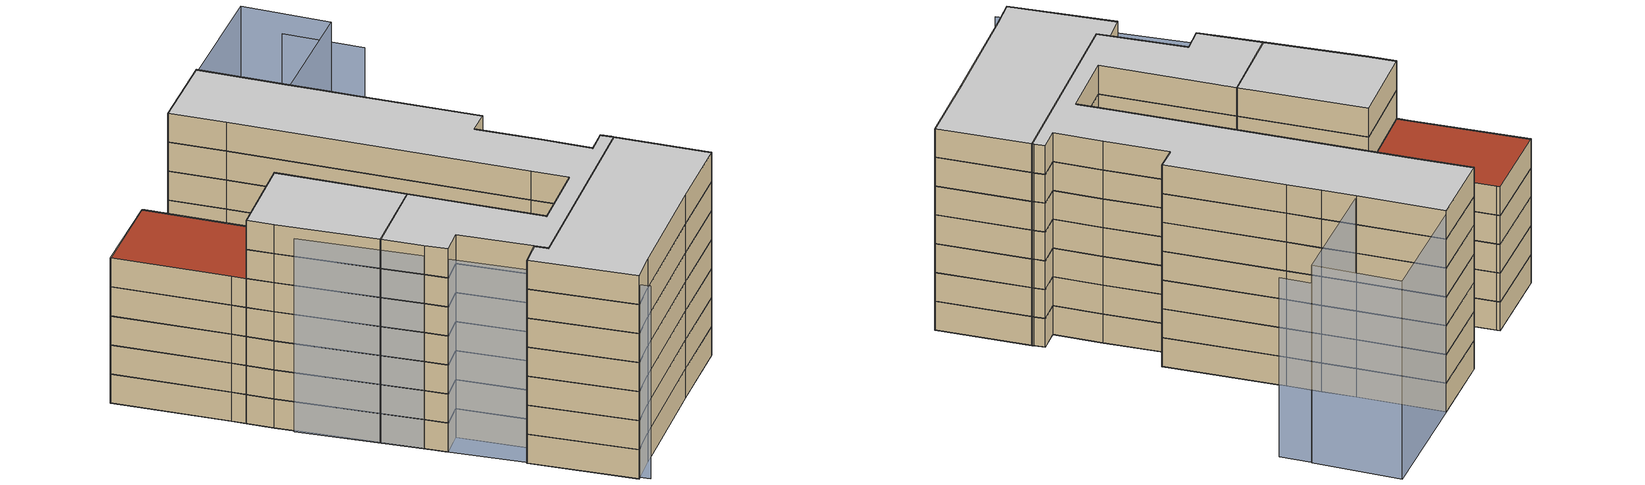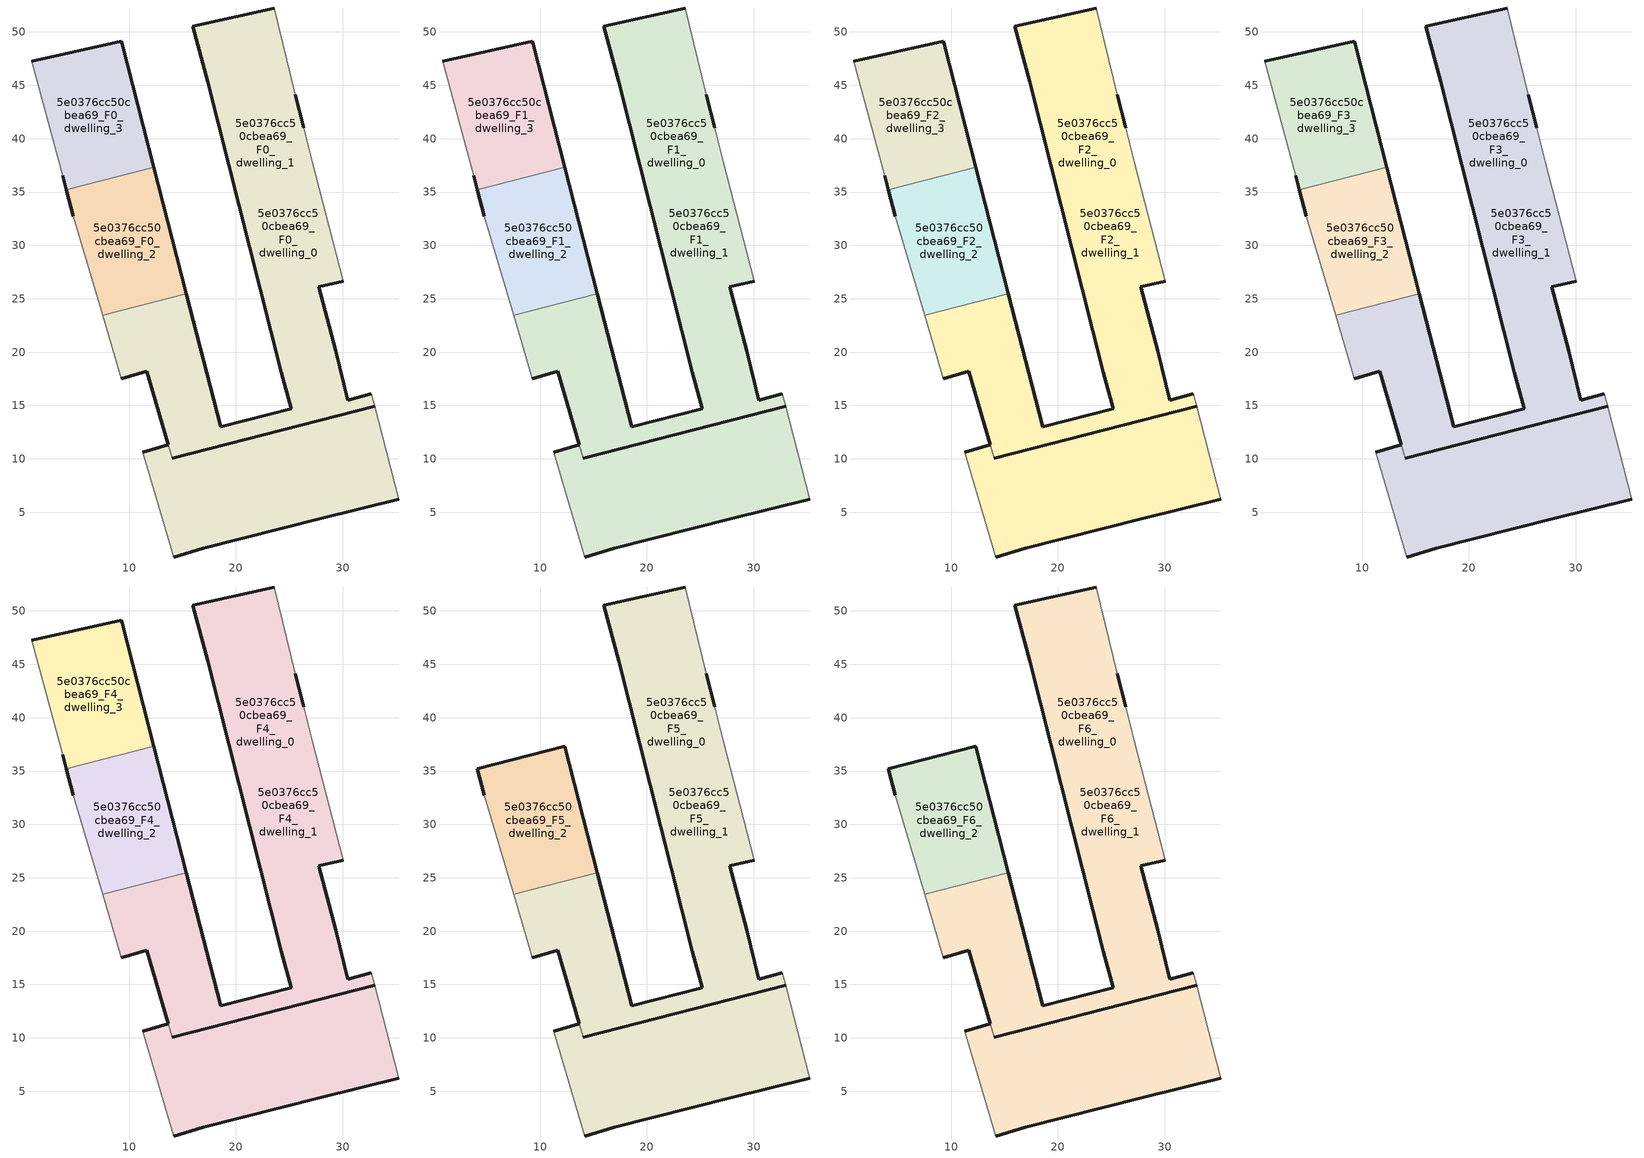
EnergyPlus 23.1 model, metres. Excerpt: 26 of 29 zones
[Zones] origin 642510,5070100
5e0376cc50cbea69_F0_dwelling_0
 floor ground (EU_floor_Construction): 35.27,6.2 33.02,14.91 14.02,10.06 14.02,10.05 13.65,11.31 11.25,10.61 14.15,0.81 16.95,1.61 27.86,4.4 z0; 33.02,14.91 14.02,10.05 14.02,10.06 z0; 33.02,14.91 32.97,15.11 32.67,16.11 30.47,15.51 29.37,20.12 27.77,26.12 30.07,26.62 27.17,37.83 26.37,41.03 25.57,44.13 23.57,52.24 15.97,50.54 17.37,45.34 24.26,18.12 25.16,14.71 18.56,13.01 15.36,25.47 7.51,23.46 8.65,19.62 9.25,17.52 11.65,18.22 13.65,11.32 13.65,11.31 14.02,10.05 z0
 wall outside (EU_wall_Construction): 11.25,10.61 13.65,11.31 / 14.02,10.05 33.02,14.91 / 35.27,6.2 27.86,4.4 16.95,1.61 14.15,0.81 z0:3
 wall adiabatic (EU_wall_Construction): 14.15,0.81 11.25,10.61 / 33.02,14.91 35.27,6.2 z0:3
 wall to 5e0376cc50cbea69_F0_dwelling_1 (EU_wall_Construction): 13.65,11.31 14.02,10.05 z0:3
5e0376cc50cbea69_F0_dwelling_1
 floor ground (EU_floor_Construction): 35.27,6.2 33.02,14.91 14.02,10.06 14.02,10.05 13.65,11.31 11.25,10.61 14.15,0.81 16.95,1.61 27.86,4.4 z0; 33.02,14.91 14.02,10.05 14.02,10.06 z0; 33.02,14.91 32.97,15.11 32.67,16.11 30.47,15.51 29.37,20.12 27.77,26.12 30.07,26.62 27.17,37.83 26.37,41.03 25.57,44.13 23.57,52.24 15.97,50.54 17.37,45.34 24.26,18.12 25.16,14.71 18.56,13.01 15.36,25.47 7.51,23.46 8.65,19.62 9.25,17.52 11.65,18.22 13.65,11.32 13.65,11.31 14.02,10.05 z0
 wall outside (EU_wall_Construction): 13.65,11.31 13.65,11.32 11.65,18.22 9.25,17.52 / 15.36,25.47 18.56,13.01 25.16,14.71 24.26,18.12 17.37,45.34 15.97,50.54 23.57,52.24 / 25.57,44.13 26.37,41.03 / 30.07,26.62 27.77,26.12 29.37,20.12 30.47,15.51 32.67,16.11 / 33.02,14.91 14.02,10.06 14.02,10.05 z0:3
 wall adiabatic (EU_wall_Construction): 9.25,17.52 8.65,19.62 7.51,23.46 / 23.57,52.24 25.57,44.13 / 26.37,41.03 27.17,37.83 30.07,26.62 / 32.67,16.11 32.97,15.11 33.02,14.91 z0:3
 wall to 5e0376cc50cbea69_F0_dwelling_2 (EU_wall_Construction): 7.51,23.46 15.36,25.47 z0:3
5e0376cc50cbea69_F0_dwelling_2
 floor ground (EU_floor_Construction): 15.36,25.47 12.31,37.33 4.1,35.23 4.75,32.73 7.51,23.46 z0
 wall outside (EU_wall_Construction): 4.75,32.73 4.1,35.23 / 12.31,37.33 15.36,25.47 z0:3
 wall adiabatic (EU_wall_Construction): 7.51,23.46 4.75,32.73 z0:3
 wall to 5e0376cc50cbea69_F0_dwelling_3 (EU_wall_Construction): 4.1,35.23 12.31,37.33 z0:3
5e0376cc50cbea69_F0_dwelling_3
 floor ground (EU_floor_Construction): 12.31,37.33 9.36,48.84 9.26,49.14 0.85,47.24 3.75,36.53 4.1,35.23 z0
 wall outside (EU_wall_Construction): 4.1,35.23 3.75,36.53 / 0.85,47.24 9.26,49.14 9.36,48.84 12.31,37.33 z0:3
 wall adiabatic (EU_wall_Construction): 3.75,36.53 0.85,47.24 z0:3
5e0376cc50cbea69_F1_dwelling_0
 floor outside (EU_floor_Construction): 35.27,6.2 33.02,14.91 14.02,10.06 14.02,10.05 13.65,11.31 11.25,10.61 14.15,0.81 16.95,1.61 27.86,4.4 z3; 33.02,14.91 32.97,15.11 32.67,16.11 30.47,15.51 29.37,20.12 27.77,26.12 30.07,26.62 27.17,37.83 26.37,41.03 25.57,44.13 23.57,52.24 15.97,50.54 17.37,45.34 24.26,18.12 25.16,14.71 18.56,13.01 15.36,25.47 7.51,23.46 8.65,19.62 9.25,17.52 11.65,18.22 13.65,11.32 13.65,11.31 14.02,10.05 z3; 33.02,14.91 14.02,10.05 14.02,10.06 z3
 wall outside (EU_wall_Construction): 11.25,10.61 13.65,11.31 / 14.02,10.05 33.02,14.91 / 35.27,6.2 27.86,4.4 16.95,1.61 14.15,0.81 z3:6
 wall adiabatic (EU_wall_Construction): 14.15,0.81 11.25,10.61 / 33.02,14.91 35.27,6.2 z3:6
 wall to 5e0376cc50cbea69_F1_dwelling_1 (EU_wall_Construction): 13.65,11.31 14.02,10.05 z3:6
5e0376cc50cbea69_F1_dwelling_1
 floor to 5e0376cc50cbea69_F0_dwelling_1 (EU_floor_Construction): 35.27,6.2 33.02,14.91 14.02,10.06 14.02,10.05 13.65,11.31 11.25,10.61 14.15,0.81 16.95,1.61 27.86,4.4 z3; 33.02,14.91 14.02,10.05 14.02,10.06 z3; 33.02,14.91 32.97,15.11 32.67,16.11 30.47,15.51 29.37,20.12 27.77,26.12 30.07,26.62 27.17,37.83 26.37,41.03 25.57,44.13 23.57,52.24 15.97,50.54 17.37,45.34 24.26,18.12 25.16,14.71 18.56,13.01 15.36,25.47 7.51,23.46 8.65,19.62 9.25,17.52 11.65,18.22 13.65,11.32 13.65,11.31 14.02,10.05 z3
 wall outside (EU_wall_Construction): 13.65,11.31 13.65,11.32 11.65,18.22 9.25,17.52 / 15.36,25.47 18.56,13.01 25.16,14.71 24.26,18.12 17.37,45.34 15.97,50.54 23.57,52.24 / 25.57,44.13 26.37,41.03 / 30.07,26.62 27.77,26.12 29.37,20.12 30.47,15.51 32.67,16.11 / 33.02,14.91 14.02,10.06 14.02,10.05 z3:6
 wall adiabatic (EU_wall_Construction): 9.25,17.52 8.65,19.62 7.51,23.46 / 23.57,52.24 25.57,44.13 / 26.37,41.03 27.17,37.83 30.07,26.62 / 32.67,16.11 32.97,15.11 33.02,14.91 z3:6
 wall to 5e0376cc50cbea69_F1_dwelling_2 (EU_wall_Construction): 7.51,23.46 15.36,25.47 z3:6
5e0376cc50cbea69_F1_dwelling_2
 floor to 5e0376cc50cbea69_F0_dwelling_2 (EU_floor_Construction): 15.36,25.47 12.31,37.33 4.1,35.23 4.75,32.73 7.51,23.46 z3
 wall outside (EU_wall_Construction): 4.75,32.73 4.1,35.23 / 12.31,37.33 15.36,25.47 z3:6
 wall adiabatic (EU_wall_Construction): 7.51,23.46 4.75,32.73 z3:6
 wall to 5e0376cc50cbea69_F1_dwelling_3 (EU_wall_Construction): 4.1,35.23 12.31,37.33 z3:6
5e0376cc50cbea69_F1_dwelling_3
 floor to 5e0376cc50cbea69_F0_dwelling_3 (EU_floor_Construction): 12.31,37.33 9.36,48.84 9.26,49.14 0.85,47.24 3.75,36.53 4.1,35.23 z3
 wall outside (EU_wall_Construction): 4.1,35.23 3.75,36.53 / 0.85,47.24 9.26,49.14 9.36,48.84 12.31,37.33 z3:6
 wall adiabatic (EU_wall_Construction): 3.75,36.53 0.85,47.24 z3:6
5e0376cc50cbea69_F2_dwelling_0
 floor outside (EU_floor_Construction): 35.27,6.2 33.02,14.91 14.02,10.06 14.02,10.05 13.65,11.31 11.25,10.61 14.15,0.81 16.95,1.61 27.86,4.4 z6; 33.02,14.91 32.97,15.11 32.67,16.11 30.47,15.51 29.37,20.12 27.77,26.12 30.07,26.62 27.17,37.83 26.37,41.03 25.57,44.13 23.57,52.24 15.97,50.54 17.37,45.34 24.26,18.12 25.16,14.71 18.56,13.01 15.36,25.47 7.51,23.46 8.65,19.62 9.25,17.52 11.65,18.22 13.65,11.32 13.65,11.31 14.02,10.05 z6; 33.02,14.91 14.02,10.05 14.02,10.06 z6
 wall outside (EU_wall_Construction): 11.25,10.61 13.65,11.31 / 14.02,10.05 33.02,14.91 / 35.27,6.2 27.86,4.4 16.95,1.61 14.15,0.81 z6:9
 wall adiabatic (EU_wall_Construction): 14.15,0.81 11.25,10.61 / 33.02,14.91 35.27,6.2 z6:9
 wall to 5e0376cc50cbea69_F2_dwelling_1 (EU_wall_Construction): 13.65,11.31 14.02,10.05 z6:9
5e0376cc50cbea69_F2_dwelling_1
 floor to 5e0376cc50cbea69_F1_dwelling_1 (EU_floor_Construction): 35.27,6.2 33.02,14.91 14.02,10.06 14.02,10.05 13.65,11.31 11.25,10.61 14.15,0.81 16.95,1.61 27.86,4.4 z6; 33.02,14.91 14.02,10.05 14.02,10.06 z6; 33.02,14.91 32.97,15.11 32.67,16.11 30.47,15.51 29.37,20.12 27.77,26.12 30.07,26.62 27.17,37.83 26.37,41.03 25.57,44.13 23.57,52.24 15.97,50.54 17.37,45.34 24.26,18.12 25.16,14.71 18.56,13.01 15.36,25.47 7.51,23.46 8.65,19.62 9.25,17.52 11.65,18.22 13.65,11.32 13.65,11.31 14.02,10.05 z6
 wall outside (EU_wall_Construction): 13.65,11.31 13.65,11.32 11.65,18.22 9.25,17.52 / 15.36,25.47 18.56,13.01 25.16,14.71 24.26,18.12 17.37,45.34 15.97,50.54 23.57,52.24 / 25.57,44.13 26.37,41.03 / 30.07,26.62 27.77,26.12 29.37,20.12 30.47,15.51 32.67,16.11 / 33.02,14.91 14.02,10.06 14.02,10.05 z6:9
 wall adiabatic (EU_wall_Construction): 9.25,17.52 8.65,19.62 7.51,23.46 / 23.57,52.24 25.57,44.13 / 26.37,41.03 27.17,37.83 30.07,26.62 / 32.67,16.11 32.97,15.11 33.02,14.91 z6:9
 wall to 5e0376cc50cbea69_F2_dwelling_2 (EU_wall_Construction): 7.51,23.46 15.36,25.47 z6:9
5e0376cc50cbea69_F2_dwelling_2
 floor to 5e0376cc50cbea69_F1_dwelling_2 (EU_floor_Construction): 15.36,25.47 12.31,37.33 4.1,35.23 4.75,32.73 7.51,23.46 z6
 wall outside (EU_wall_Construction): 4.75,32.73 4.1,35.23 / 12.31,37.33 15.36,25.47 z6:9
 wall adiabatic (EU_wall_Construction): 7.51,23.46 4.75,32.73 z6:9
 wall to 5e0376cc50cbea69_F2_dwelling_3 (EU_wall_Construction): 4.1,35.23 12.31,37.33 z6:9
5e0376cc50cbea69_F2_dwelling_3
 floor to 5e0376cc50cbea69_F1_dwelling_3 (EU_floor_Construction): 12.31,37.33 9.36,48.84 9.26,49.14 0.85,47.24 3.75,36.53 4.1,35.23 z6
 wall outside (EU_wall_Construction): 4.1,35.23 3.75,36.53 / 0.85,47.24 9.26,49.14 9.36,48.84 12.31,37.33 z6:9
 wall adiabatic (EU_wall_Construction): 3.75,36.53 0.85,47.24 z6:9
5e0376cc50cbea69_F3_dwelling_0
 floor outside (EU_floor_Construction): 35.27,6.2 33.02,14.91 14.02,10.06 14.02,10.05 13.65,11.31 11.25,10.61 14.15,0.81 16.95,1.61 27.86,4.4 z9; 33.02,14.91 32.97,15.11 32.67,16.11 30.47,15.51 29.37,20.12 27.77,26.12 30.07,26.62 27.17,37.83 26.37,41.03 25.57,44.13 23.57,52.24 15.97,50.54 17.37,45.34 24.26,18.12 25.16,14.71 18.56,13.01 15.36,25.47 7.51,23.46 8.65,19.62 9.25,17.52 11.65,18.22 13.65,11.32 13.65,11.31 14.02,10.05 z9; 33.02,14.91 14.02,10.05 14.02,10.06 z9
 wall outside (EU_wall_Construction): 11.25,10.61 13.65,11.31 / 14.02,10.05 33.02,14.91 / 35.27,6.2 27.86,4.4 16.95,1.61 14.15,0.81 z9:12
 wall adiabatic (EU_wall_Construction): 14.15,0.81 11.25,10.61 / 33.02,14.91 35.27,6.2 z9:12
 wall to 5e0376cc50cbea69_F3_dwelling_1 (EU_wall_Construction): 13.65,11.31 14.02,10.05 z9:12
5e0376cc50cbea69_F3_dwelling_1
 floor to 5e0376cc50cbea69_F2_dwelling_1 (EU_floor_Construction): 35.27,6.2 33.02,14.91 14.02,10.06 14.02,10.05 13.65,11.31 11.25,10.61 14.15,0.81 16.95,1.61 27.86,4.4 z9; 33.02,14.91 14.02,10.05 14.02,10.06 z9; 33.02,14.91 32.97,15.11 32.67,16.11 30.47,15.51 29.37,20.12 27.77,26.12 30.07,26.62 27.17,37.83 26.37,41.03 25.57,44.13 23.57,52.24 15.97,50.54 17.37,45.34 24.26,18.12 25.16,14.71 18.56,13.01 15.36,25.47 7.51,23.46 8.65,19.62 9.25,17.52 11.65,18.22 13.65,11.32 13.65,11.31 14.02,10.05 z9
 wall outside (EU_wall_Construction): 13.65,11.31 13.65,11.32 11.65,18.22 9.25,17.52 / 15.36,25.47 18.56,13.01 25.16,14.71 24.26,18.12 17.37,45.34 15.97,50.54 23.57,52.24 / 25.57,44.13 26.37,41.03 / 30.07,26.62 27.77,26.12 29.37,20.12 30.47,15.51 32.67,16.11 / 33.02,14.91 14.02,10.06 14.02,10.05 z9:12
 wall adiabatic (EU_wall_Construction): 9.25,17.52 8.65,19.62 7.51,23.46 / 23.57,52.24 25.57,44.13 / 26.37,41.03 27.17,37.83 30.07,26.62 / 32.67,16.11 32.97,15.11 33.02,14.91 z9:12
 wall to 5e0376cc50cbea69_F3_dwelling_2 (EU_wall_Construction): 7.51,23.46 15.36,25.47 z9:12
5e0376cc50cbea69_F3_dwelling_2
 floor to 5e0376cc50cbea69_F2_dwelling_2 (EU_floor_Construction): 15.36,25.47 12.31,37.33 4.1,35.23 4.75,32.73 7.51,23.46 z9
 wall outside (EU_wall_Construction): 4.75,32.73 4.1,35.23 / 12.31,37.33 15.36,25.47 z9:12
 wall adiabatic (EU_wall_Construction): 7.51,23.46 4.75,32.73 z9:12
 wall to 5e0376cc50cbea69_F3_dwelling_3 (EU_wall_Construction): 4.1,35.23 12.31,37.33 z9:12
5e0376cc50cbea69_F3_dwelling_3
 floor to 5e0376cc50cbea69_F2_dwelling_3 (EU_floor_Construction): 12.31,37.33 9.36,48.84 9.26,49.14 0.85,47.24 3.75,36.53 4.1,35.23 z9
 wall outside (EU_wall_Construction): 4.1,35.23 3.75,36.53 / 0.85,47.24 9.26,49.14 9.36,48.84 12.31,37.33 z9:12
 wall adiabatic (EU_wall_Construction): 3.75,36.53 0.85,47.24 z9:12
5e0376cc50cbea69_F4_dwelling_0
 floor outside (EU_floor_Construction): 35.27,6.2 33.02,14.91 14.02,10.06 14.02,10.05 13.65,11.31 11.25,10.61 14.15,0.81 16.95,1.61 27.86,4.4 z12; 33.02,14.91 32.97,15.11 32.67,16.11 30.47,15.51 29.37,20.12 27.77,26.12 30.07,26.62 27.17,37.83 26.37,41.03 25.57,44.13 23.57,52.24 15.97,50.54 17.37,45.34 24.26,18.12 25.16,14.71 18.56,13.01 15.36,25.47 7.51,23.46 8.65,19.62 9.25,17.52 11.65,18.22 13.65,11.32 13.65,11.31 14.02,10.05 z12; 33.02,14.91 14.02,10.05 14.02,10.06 z12
 wall outside (EU_wall_Construction): 11.25,10.61 13.65,11.31 / 14.02,10.05 33.02,14.91 / 35.27,6.2 27.86,4.4 16.95,1.61 14.15,0.81 z12:15
 wall adiabatic (EU_wall_Construction): 14.15,0.81 11.25,10.61 / 33.02,14.91 35.27,6.2 z12:15
 wall to 5e0376cc50cbea69_F4_dwelling_1 (EU_wall_Construction): 13.65,11.31 14.02,10.05 z12:15
5e0376cc50cbea69_F4_dwelling_1
 floor to 5e0376cc50cbea69_F3_dwelling_1 (EU_floor_Construction): 35.27,6.2 33.02,14.91 14.02,10.06 14.02,10.05 13.65,11.31 11.25,10.61 14.15,0.81 16.95,1.61 27.86,4.4 z12; 33.02,14.91 14.02,10.05 14.02,10.06 z12; 33.02,14.91 32.97,15.11 32.67,16.11 30.47,15.51 29.37,20.12 27.77,26.12 30.07,26.62 27.17,37.83 26.37,41.03 25.57,44.13 23.57,52.24 15.97,50.54 17.37,45.34 24.26,18.12 25.16,14.71 18.56,13.01 15.36,25.47 7.51,23.46 8.65,19.62 9.25,17.52 11.65,18.22 13.65,11.32 13.65,11.31 14.02,10.05 z12
 wall outside (EU_wall_Construction): 13.65,11.31 13.65,11.32 11.65,18.22 9.25,17.52 / 15.36,25.47 18.56,13.01 25.16,14.71 24.26,18.12 17.37,45.34 15.97,50.54 23.57,52.24 / 25.57,44.13 26.37,41.03 / 30.07,26.62 27.77,26.12 29.37,20.12 30.47,15.51 32.67,16.11 / 33.02,14.91 14.02,10.06 14.02,10.05 z12:15
 wall adiabatic (EU_wall_Construction): 9.25,17.52 8.65,19.62 7.51,23.46 / 23.57,52.24 25.57,44.13 / 26.37,41.03 27.17,37.83 30.07,26.62 / 32.67,16.11 32.97,15.11 33.02,14.91 z12:15
 wall to 5e0376cc50cbea69_F4_dwelling_2 (EU_wall_Construction): 7.51,23.46 15.36,25.47 z12:15
5e0376cc50cbea69_F4_dwelling_2
 floor to 5e0376cc50cbea69_F3_dwelling_2 (EU_floor_Construction): 15.36,25.47 12.31,37.33 4.1,35.23 4.75,32.73 7.51,23.46 z12
 wall outside (EU_wall_Construction): 4.75,32.73 4.1,35.23 / 12.31,37.33 15.36,25.47 z12:15
 wall adiabatic (EU_wall_Construction): 7.51,23.46 4.75,32.73 z12:15
 wall to 5e0376cc50cbea69_F4_dwelling_3 (EU_wall_Construction): 4.1,35.23 12.31,37.33 z12:15
5e0376cc50cbea69_F4_dwelling_3
 floor to 5e0376cc50cbea69_F3_dwelling_3 (EU_floor_Construction): 12.31,37.33 9.36,48.84 9.26,49.14 0.85,47.24 3.75,36.53 4.1,35.23 z12
 wall outside (EU_wall_Construction): 4.1,35.23 3.75,36.53 / 0.85,47.24 9.26,49.14 9.36,48.84 12.31,37.33 z12:15
 wall adiabatic (EU_wall_Construction): 3.75,36.53 0.85,47.24 z12:15
 roof outside (EU_roof_Construction): 9.36,48.84 12.31,37.33 4.1,35.23 3.75,36.53 0.85,47.24 9.26,49.14 z15
5e0376cc50cbea69_F5_dwelling_0
 floor outside (EU_floor_Construction): 35.27,6.2 33.02,14.91 14.02,10.06 14.02,10.05 13.65,11.31 11.25,10.61 14.15,0.81 16.95,1.61 27.86,4.4 z15; 33.02,14.91 32.97,15.11 32.67,16.11 30.47,15.51 29.37,20.12 27.77,26.12 30.07,26.62 27.17,37.83 26.37,41.03 25.57,44.13 23.57,52.24 15.97,50.54 17.37,45.34 24.26,18.12 25.16,14.71 18.56,13.01 15.36,25.47 7.51,23.46 8.65,19.62 9.25,17.52 11.65,18.22 13.65,11.32 13.65,11.31 14.02,10.05 z15; 33.02,14.91 14.02,10.05 14.02,10.06 z15
 wall outside (EU_wall_Construction): 11.25,10.61 13.65,11.31 / 14.02,10.05 33.02,14.91 / 35.27,6.2 27.86,4.4 16.95,1.61 14.15,0.81 z15:18
 wall adiabatic (EU_wall_Construction): 14.15,0.81 11.25,10.61 / 33.02,14.91 35.27,6.2 z15:18
 wall to 5e0376cc50cbea69_F5_dwelling_1 (EU_wall_Construction): 13.65,11.31 14.02,10.05 z15:18
5e0376cc50cbea69_F5_dwelling_1
 floor to 5e0376cc50cbea69_F4_dwelling_1 (EU_floor_Construction): 35.27,6.2 33.02,14.91 14.02,10.06 14.02,10.05 13.65,11.31 11.25,10.61 14.15,0.81 16.95,1.61 27.86,4.4 z15; 33.02,14.91 14.02,10.05 14.02,10.06 z15; 33.02,14.91 32.97,15.11 32.67,16.11 30.47,15.51 29.37,20.12 27.77,26.12 30.07,26.62 27.17,37.83 26.37,41.03 25.57,44.13 23.57,52.24 15.97,50.54 17.37,45.34 24.26,18.12 25.16,14.71 18.56,13.01 15.36,25.47 7.51,23.46 8.65,19.62 9.25,17.52 11.65,18.22 13.65,11.32 13.65,11.31 14.02,10.05 z15
 wall outside (EU_wall_Construction): 13.65,11.31 13.65,11.32 11.65,18.22 9.25,17.52 / 15.36,25.47 18.56,13.01 25.16,14.71 24.26,18.12 17.37,45.34 15.97,50.54 23.57,52.24 / 25.57,44.13 26.37,41.03 / 30.07,26.62 27.77,26.12 29.37,20.12 30.47,15.51 32.67,16.11 / 33.02,14.91 14.02,10.06 14.02,10.05 z15:18
 wall adiabatic (EU_wall_Construction): 9.25,17.52 8.65,19.62 7.51,23.46 / 23.57,52.24 25.57,44.13 / 26.37,41.03 27.17,37.83 30.07,26.62 / 32.67,16.11 32.97,15.11 33.02,14.91 z15:18
 wall to 5e0376cc50cbea69_F5_dwelling_2 (EU_wall_Construction): 7.51,23.46 15.36,25.47 z15:18
5e0376cc50cbea69_F5_dwelling_2
 floor to 5e0376cc50cbea69_F4_dwelling_2 (EU_floor_Construction): 15.36,25.47 12.31,37.33 4.1,35.23 4.75,32.73 7.51,23.46 z15
 wall outside (EU_wall_Construction): 4.75,32.73 4.1,35.23 12.31,37.33 15.36,25.47 z15:18
 wall adiabatic (EU_wall_Construction): 7.51,23.46 4.75,32.73 z15:18
5e0376cc50cbea69_F6_dwelling_0
 floor outside (EU_floor_Construction): 35.27,6.2 33.02,14.91 14.02,10.06 14.02,10.05 13.65,11.31 11.25,10.61 14.15,0.81 16.95,1.61 27.86,4.4 z18; 33.02,14.91 32.97,15.11 32.67,16.11 30.47,15.51 29.37,20.12 27.77,26.12 30.07,26.62 27.17,37.83 26.37,41.03 25.57,44.13 23.57,52.24 15.97,50.54 17.37,45.34 24.26,18.12 25.16,14.71 18.56,13.01 15.36,25.47 7.51,23.46 8.65,19.62 9.25,17.52 11.65,18.22 13.65,11.32 13.65,11.31 14.02,10.05 z18; 33.02,14.91 14.02,10.05 14.02,10.06 z18
 wall outside (EU_wall_Construction): 11.25,10.61 13.65,11.31 / 14.02,10.05 33.02,14.91 / 35.27,6.2 27.86,4.4 16.95,1.61 14.15,0.81 z18:21
 wall adiabatic (EU_wall_Construction): 14.15,0.81 11.25,10.61 / 33.02,14.91 35.27,6.2 z18:21
 wall to 5e0376cc50cbea69_F6_dwelling_1 (EU_wall_Construction): 13.65,11.31 14.02,10.05 z18:21
 ceiling to 5e0376cc50cbea69_F7_dwelling_1 (EU_floor_Construction): 33.02,14.91 35.27,6.2 27.86,4.4 16.95,1.61 14.15,0.81 11.25,10.61 13.65,11.31 14.02,10.05 14.02,10.06 z21; 23.57,52.24 25.57,44.13 26.37,41.03 27.17,37.83 30.07,26.62 27.77,26.12 29.37,20.12 30.47,15.51 32.67,16.11 32.97,15.11 33.02,14.91 14.02,10.05 13.65,11.31 13.65,11.32 11.65,18.22 9.25,17.52 8.65,19.62 7.51,23.46 15.36,25.47 18.56,13.01 25.16,14.71 24.26,18.12 17.37,45.34 15.97,50.54 z21; 33.02,14.91 14.02,10.06 14.02,10.05 z21
5e0376cc50cbea69_F6_dwelling_1
 floor to 5e0376cc50cbea69_F5_dwelling_1 (EU_floor_Construction): 35.27,6.2 33.02,14.91 14.02,10.06 14.02,10.05 13.65,11.31 11.25,10.61 14.15,0.81 16.95,1.61 27.86,4.4 z18; 33.02,14.91 14.02,10.05 14.02,10.06 z18; 33.02,14.91 32.97,15.11 32.67,16.11 30.47,15.51 29.37,20.12 27.77,26.12 30.07,26.62 27.17,37.83 26.37,41.03 25.57,44.13 23.57,52.24 15.97,50.54 17.37,45.34 24.26,18.12 25.16,14.71 18.56,13.01 15.36,25.47 7.51,23.46 8.65,19.62 9.25,17.52 11.65,18.22 13.65,11.32 13.65,11.31 14.02,10.05 z18
 wall outside (EU_wall_Construction): 13.65,11.31 13.65,11.32 11.65,18.22 9.25,17.52 / 15.36,25.47 18.56,13.01 25.16,14.71 24.26,18.12 17.37,45.34 15.97,50.54 23.57,52.24 / 25.57,44.13 26.37,41.03 / 30.07,26.62 27.77,26.12 29.37,20.12 30.47,15.51 32.67,16.11 / 33.02,14.91 14.02,10.06 14.02,10.05 z18:21
 wall adiabatic (EU_wall_Construction): 9.25,17.52 8.65,19.62 7.51,23.46 / 23.57,52.24 25.57,44.13 / 26.37,41.03 27.17,37.83 30.07,26.62 / 32.67,16.11 32.97,15.11 33.02,14.91 z18:21
 wall to 5e0376cc50cbea69_F6_dwelling_2 (EU_wall_Construction): 7.51,23.46 15.36,25.47 z18:21
 ceiling to 5e0376cc50cbea69_F7_dwelling_1 (EU_floor_Construction): 33.02,14.91 14.02,10.06 14.02,10.05 z21; 23.57,52.24 25.57,44.13 26.37,41.03 27.17,37.83 30.07,26.62 27.77,26.12 29.37,20.12 30.47,15.51 32.67,16.11 32.97,15.11 33.02,14.91 14.02,10.05 13.65,11.31 13.65,11.32 11.65,18.22 9.25,17.52 8.65,19.62 7.51,23.46 15.36,25.47 18.56,13.01 25.16,14.71 24.26,18.12 17.37,45.34 15.97,50.54 z21; 33.02,14.91 35.27,6.2 27.86,4.4 16.95,1.61 14.15,0.81 11.25,10.61 13.65,11.31 14.02,10.05 14.02,10.06 z21
5e0376cc50cbea69_F6_dwelling_2
 floor to 5e0376cc50cbea69_F5_dwelling_2 (EU_floor_Construction): 15.36,25.47 12.31,37.33 4.1,35.23 4.75,32.73 7.51,23.46 z18
 wall outside (EU_wall_Construction): 4.75,32.73 4.1,35.23 12.31,37.33 15.36,25.47 z18:21
 wall adiabatic (EU_wall_Construction): 7.51,23.46 4.75,32.73 z18:21
 ceiling to 5e0376cc50cbea69_F7_dwelling_2 (EU_floor_Construction): 12.31,37.33 15.36,25.47 7.51,23.46 4.75,32.73 4.1,35.23 z21
shading: 5.18,30.93 14.69,-0.06 z0:19.9; 37.72,43.49 35.98,50.94 z0:18.6; 23.57,52.24 35.3,54.81 / 35.3,54.81 37.11,46.54 / 37.11,46.54 25.38,43.97 / 25.38,43.97 23.57,52.24 z0:20.6
[Building]
EU S2 Campaign: North Axis=0; Terrain=City; Solar Distribution=FullExterior
[Site:Location]
Lyon-Bron: Latitude=45.75; Longitude=5; Time Zone=1; Elevation=198
[SizingPeriod:WeatherFileDays]
AnnualSizingPeriod: Begin Month=1; Begin Day of Month=1; End Month=12; End Day of Month=31; Day of Week for Start Day=Monday; Use Weather File Daylight Saving Period=No; Use Weather File Rain and Snow Indicators=No
[MATERIAL]
EU_InternalMass_Material: Roughness=MediumRough; Thickness=0.1; Conductivity=1; Density=1800; Specific Heat=900; Thermal Absorptance=0.9; Solar Absorptance=0.7; Visible Absorptance=0.7
[MATERIAL:NOMASS] Roughness=MediumRough; Thermal Absorptance=0.9; Solar Absorptance=0.7; Visible Absorptance=0.7
Name | Thermal Resistance
EU_wall_NoMass | 0.776494
EU_roof_NoMass | 0.486893
EU_floor_NoMass | 0.421597
[CONSTRUCTION]
EU_wall_Construction: EU_wall_NoMass
EU_roof_Construction: EU_roof_NoMass
EU_floor_Construction: EU_floor_NoMass
EU_InternalMass_Construction: EU_InternalMass_Material
[ZONE] Type=1; Multiplier=1; Ceiling Height=autocalculate; Floor Area=autocalculate; Part of Total Floor Area=Yes
Name | Volume
5e0376cc50cbea69_F0_dwelling_0; 5e0376cc50cbea69_F1_dwelling_0; 5e0376cc50cbea69_F2_dwelling_0; 5e0376cc50cbea69_F3_dwelling_0; 5e0376cc50cbea69_F4_dwelling_0; 5e0376cc50cbea69_F5_dwelling_0; 5e0376cc50cbea69_F6_dwelling_0; 5e0376cc50cbea69_F0_dwelling_1; 5e0376cc50cbea69_F1_dwelling_1; 5e0376cc50cbea69_F2_dwelling_1; 5e0376cc50cbea69_F3_dwelling_1; 5e0376cc50cbea69_F4_dwelling_1; 5e0376cc50cbea69_F5_dwelling_1; 5e0376cc50cbea69_F6_dwelling_1 | 1730.03
5e0376cc50cbea69_F0_dwelling_2; 5e0376cc50cbea69_F1_dwelling_2; 5e0376cc50cbea69_F2_dwelling_2; 5e0376cc50cbea69_F3_dwelling_2; 5e0376cc50cbea69_F4_dwelling_2; 5e0376cc50cbea69_F5_dwelling_2; 5e0376cc50cbea69_F6_dwelling_2 | 305.906
5e0376cc50cbea69_F0_dwelling_3 | 316.177
5e0376cc50cbea69_F1_dwelling_3; 5e0376cc50cbea69_F2_dwelling_3; 5e0376cc50cbea69_F3_dwelling_3; 5e0376cc50cbea69_F4_dwelling_3 | 316.178
[INTERNALMASS] Construction=EU_InternalMass_Construction
Name | Zone or ZoneList | Surface Area
5e0376cc50cbea69_F0_dwelling_0_EU_InternalMass | 5e0376cc50cbea69_F0_dwelling_0 | 199.176
5e0376cc50cbea69_F0_dwelling_1_EU_InternalMass | 5e0376cc50cbea69_F0_dwelling_1 | 377.501
5e0376cc50cbea69_F0_dwelling_2_EU_InternalMass | 5e0376cc50cbea69_F0_dwelling_2 | 101.969
5e0376cc50cbea69_F0_dwelling_3_EU_InternalMass | 5e0376cc50cbea69_F0_dwelling_3 | 105.392
5e0376cc50cbea69_F1_dwelling_0_EU_InternalMass | 5e0376cc50cbea69_F1_dwelling_0 | 199.176
5e0376cc50cbea69_F1_dwelling_1_EU_InternalMass | 5e0376cc50cbea69_F1_dwelling_1 | 377.501
5e0376cc50cbea69_F1_dwelling_2_EU_InternalMass | 5e0376cc50cbea69_F1_dwelling_2 | 101.969
5e0376cc50cbea69_F1_dwelling_3_EU_InternalMass | 5e0376cc50cbea69_F1_dwelling_3 | 105.392
5e0376cc50cbea69_F2_dwelling_0_EU_InternalMass | 5e0376cc50cbea69_F2_dwelling_0 | 199.176
5e0376cc50cbea69_F2_dwelling_1_EU_InternalMass | 5e0376cc50cbea69_F2_dwelling_1 | 377.501
5e0376cc50cbea69_F2_dwelling_2_EU_InternalMass | 5e0376cc50cbea69_F2_dwelling_2 | 101.969
5e0376cc50cbea69_F2_dwelling_3_EU_InternalMass | 5e0376cc50cbea69_F2_dwelling_3 | 105.392
5e0376cc50cbea69_F3_dwelling_0_EU_InternalMass | 5e0376cc50cbea69_F3_dwelling_0 | 199.176
5e0376cc50cbea69_F3_dwelling_1_EU_InternalMass | 5e0376cc50cbea69_F3_dwelling_1 | 377.501
5e0376cc50cbea69_F3_dwelling_2_EU_InternalMass | 5e0376cc50cbea69_F3_dwelling_2 | 101.969
5e0376cc50cbea69_F3_dwelling_3_EU_InternalMass | 5e0376cc50cbea69_F3_dwelling_3 | 105.392
5e0376cc50cbea69_F4_dwelling_0_EU_InternalMass | 5e0376cc50cbea69_F4_dwelling_0 | 199.176
5e0376cc50cbea69_F4_dwelling_1_EU_InternalMass | 5e0376cc50cbea69_F4_dwelling_1 | 377.501
5e0376cc50cbea69_F4_dwelling_2_EU_InternalMass | 5e0376cc50cbea69_F4_dwelling_2 | 101.969
5e0376cc50cbea69_F4_dwelling_3_EU_InternalMass | 5e0376cc50cbea69_F4_dwelling_3 | 105.392
5e0376cc50cbea69_F5_dwelling_0_EU_InternalMass | 5e0376cc50cbea69_F5_dwelling_0 | 506.412
5e0376cc50cbea69_F5_dwelling_1_EU_InternalMass | 5e0376cc50cbea69_F5_dwelling_1 | 137.948
5e0376cc50cbea69_F5_dwelling_2_EU_InternalMass | 5e0376cc50cbea69_F5_dwelling_2 | 139.675
5e0376cc50cbea69_F6_dwelling_0_EU_InternalMass | 5e0376cc50cbea69_F6_dwelling_0 | 506.412
5e0376cc50cbea69_F6_dwelling_1_EU_InternalMass | 5e0376cc50cbea69_F6_dwelling_1 | 137.948
5e0376cc50cbea69_F6_dwelling_2_EU_InternalMass | 5e0376cc50cbea69_F6_dwelling_2 | 139.675
[OTHEREQUIPMENT] Fuel Type=Electricity; Design Level Calculation Method=Watts/Area; Power per Zone Floor Area=1; Fraction Latent=0; Fraction Radiant=0; Fraction Lost=0; Carbon Dioxide Generation Rate=0; EndUse Subcategory=EU_Step8_InternalGains
Name | Zone or ZoneList or Space or SpaceList | Schedule
EU_Step8_InternalGain_5e0376cc50cbea69_F0_dwelling_0_f000 | 5e0376cc50cbea69_F0_dwelling_0 | EU_Step8_GainSchedule_5e0376cc50cbea69_F0_dwelling_0_f000
EU_Step8_InternalGain_5e0376cc50cbea69_F0_dwelling_1_f000 | 5e0376cc50cbea69_F0_dwelling_1 | EU_Step8_GainSchedule_5e0376cc50cbea69_F0_dwelling_1_f000
EU_Step8_InternalGain_5e0376cc50cbea69_F0_dwelling_2_f000 | 5e0376cc50cbea69_F0_dwelling_2 | EU_Step8_GainSchedule_5e0376cc50cbea69_F0_dwelling_2_f000
EU_Step8_InternalGain_5e0376cc50cbea69_F0_dwelling_3_f000 | 5e0376cc50cbea69_F0_dwelling_3 | EU_Step8_GainSchedule_5e0376cc50cbea69_F0_dwelling_3_f000
EU_Step8_InternalGain_5e0376cc50cbea69_F1_dwelling_0_f000 | 5e0376cc50cbea69_F1_dwelling_0 | EU_Step8_GainSchedule_5e0376cc50cbea69_F1_dwelling_0_f000
EU_Step8_InternalGain_5e0376cc50cbea69_F1_dwelling_1_f000 | 5e0376cc50cbea69_F1_dwelling_1 | EU_Step8_GainSchedule_5e0376cc50cbea69_F1_dwelling_1_f000
EU_Step8_InternalGain_5e0376cc50cbea69_F1_dwelling_2_f000 | 5e0376cc50cbea69_F1_dwelling_2 | EU_Step8_GainSchedule_5e0376cc50cbea69_F1_dwelling_2_f000
EU_Step8_InternalGain_5e0376cc50cbea69_F1_dwelling_3_f000 | 5e0376cc50cbea69_F1_dwelling_3 | EU_Step8_GainSchedule_5e0376cc50cbea69_F1_dwelling_3_f000
EU_Step8_InternalGain_5e0376cc50cbea69_F2_dwelling_0_f000 | 5e0376cc50cbea69_F2_dwelling_0 | EU_Step8_GainSchedule_5e0376cc50cbea69_F2_dwelling_0_f000
EU_Step8_InternalGain_5e0376cc50cbea69_F2_dwelling_1_f000 | 5e0376cc50cbea69_F2_dwelling_1 | EU_Step8_GainSchedule_5e0376cc50cbea69_F2_dwelling_1_f000
EU_Step8_InternalGain_5e0376cc50cbea69_F2_dwelling_2_f000 | 5e0376cc50cbea69_F2_dwelling_2 | EU_Step8_GainSchedule_5e0376cc50cbea69_F2_dwelling_2_f000
EU_Step8_InternalGain_5e0376cc50cbea69_F2_dwelling_3_f000 | 5e0376cc50cbea69_F2_dwelling_3 | EU_Step8_GainSchedule_5e0376cc50cbea69_F2_dwelling_3_f000
EU_Step8_InternalGain_5e0376cc50cbea69_F3_dwelling_0_f000 | 5e0376cc50cbea69_F3_dwelling_0 | EU_Step8_GainSchedule_5e0376cc50cbea69_F3_dwelling_0_f000
EU_Step8_InternalGain_5e0376cc50cbea69_F3_dwelling_1_f000 | 5e0376cc50cbea69_F3_dwelling_1 | EU_Step8_GainSchedule_5e0376cc50cbea69_F3_dwelling_1_f000
EU_Step8_InternalGain_5e0376cc50cbea69_F3_dwelling_2_f000 | 5e0376cc50cbea69_F3_dwelling_2 | EU_Step8_GainSchedule_5e0376cc50cbea69_F3_dwelling_2_f000
EU_Step8_InternalGain_5e0376cc50cbea69_F3_dwelling_3_f000 | 5e0376cc50cbea69_F3_dwelling_3 | EU_Step8_GainSchedule_5e0376cc50cbea69_F3_dwelling_3_f000
EU_Step8_InternalGain_5e0376cc50cbea69_F4_dwelling_0_f000 | 5e0376cc50cbea69_F4_dwelling_0 | EU_Step8_GainSchedule_5e0376cc50cbea69_F4_dwelling_0_f000
EU_Step8_InternalGain_5e0376cc50cbea69_F4_dwelling_1_f000 | 5e0376cc50cbea69_F4_dwelling_1 | EU_Step8_GainSchedule_5e0376cc50cbea69_F4_dwelling_1_f000
EU_Step8_InternalGain_5e0376cc50cbea69_F4_dwelling_2_f000 | 5e0376cc50cbea69_F4_dwelling_2 | EU_Step8_GainSchedule_5e0376cc50cbea69_F4_dwelling_2_f000
EU_Step8_InternalGain_5e0376cc50cbea69_F4_dwelling_3_f000 | 5e0376cc50cbea69_F4_dwelling_3 | EU_Step8_GainSchedule_5e0376cc50cbea69_F4_dwelling_3_f000
EU_Step8_InternalGain_5e0376cc50cbea69_F5_dwelling_0_f000 | 5e0376cc50cbea69_F5_dwelling_0 | EU_Step8_GainSchedule_5e0376cc50cbea69_F5_dwelling_0_f000
EU_Step8_InternalGain_5e0376cc50cbea69_F5_dwelling_1_f000 | 5e0376cc50cbea69_F5_dwelling_1 | EU_Step8_GainSchedule_5e0376cc50cbea69_F5_dwelling_1_f000
EU_Step8_InternalGain_5e0376cc50cbea69_F5_dwelling_2_f000 | 5e0376cc50cbea69_F5_dwelling_2 | EU_Step8_GainSchedule_5e0376cc50cbea69_F5_dwelling_2_f000
EU_Step8_InternalGain_5e0376cc50cbea69_F6_dwelling_0_f000 | 5e0376cc50cbea69_F6_dwelling_0 | EU_Step8_GainSchedule_5e0376cc50cbea69_F6_dwelling_0_f000
EU_Step8_InternalGain_5e0376cc50cbea69_F6_dwelling_1_f000 | 5e0376cc50cbea69_F6_dwelling_1 | EU_Step8_GainSchedule_5e0376cc50cbea69_F6_dwelling_1_f000
EU_Step8_InternalGain_5e0376cc50cbea69_F6_dwelling_2_f000 | 5e0376cc50cbea69_F6_dwelling_2 | EU_Step8_GainSchedule_5e0376cc50cbea69_F6_dwelling_2_f000
[ZONEVENTILATION:DESIGNFLOWRATE] Schedule=EU_AlwaysOn; Design Flow Rate Calculation Method=AirChanges/Hour; Air Changes per Hour=0.693814; Ventilation Type=Natural; Fan Pressure Rise=0; Fan Total Efficiency=1; Constant Term Coefficient=1; Temperature Term Coefficient=0; Velocity Term Coefficient=0; Velocity Squared Term Coefficient=0; Minimum Indoor Temperature=-100; Maximum Indoor Temperature=100; Delta Temperature=-100; Minimum Outdoor Temperature=-100; Maximum Outdoor Temperature=100; Maximum Wind Speed=40
Name | Zone or ZoneList or Space or SpaceList
EU_ConstantAir_5e0376cc50cbea69_F0_dwelling_0 | 5e0376cc50cbea69_F0_dwelling_0
EU_ConstantAir_5e0376cc50cbea69_F0_dwelling_1 | 5e0376cc50cbea69_F0_dwelling_1
EU_ConstantAir_5e0376cc50cbea69_F0_dwelling_2 | 5e0376cc50cbea69_F0_dwelling_2
EU_ConstantAir_5e0376cc50cbea69_F0_dwelling_3 | 5e0376cc50cbea69_F0_dwelling_3
EU_ConstantAir_5e0376cc50cbea69_F1_dwelling_0 | 5e0376cc50cbea69_F1_dwelling_0
EU_ConstantAir_5e0376cc50cbea69_F1_dwelling_1 | 5e0376cc50cbea69_F1_dwelling_1
EU_ConstantAir_5e0376cc50cbea69_F1_dwelling_2 | 5e0376cc50cbea69_F1_dwelling_2
EU_ConstantAir_5e0376cc50cbea69_F1_dwelling_3 | 5e0376cc50cbea69_F1_dwelling_3
EU_ConstantAir_5e0376cc50cbea69_F2_dwelling_0 | 5e0376cc50cbea69_F2_dwelling_0
EU_ConstantAir_5e0376cc50cbea69_F2_dwelling_1 | 5e0376cc50cbea69_F2_dwelling_1
EU_ConstantAir_5e0376cc50cbea69_F2_dwelling_2 | 5e0376cc50cbea69_F2_dwelling_2
EU_ConstantAir_5e0376cc50cbea69_F2_dwelling_3 | 5e0376cc50cbea69_F2_dwelling_3
EU_ConstantAir_5e0376cc50cbea69_F3_dwelling_0 | 5e0376cc50cbea69_F3_dwelling_0
EU_ConstantAir_5e0376cc50cbea69_F3_dwelling_1 | 5e0376cc50cbea69_F3_dwelling_1
EU_ConstantAir_5e0376cc50cbea69_F3_dwelling_2 | 5e0376cc50cbea69_F3_dwelling_2
EU_ConstantAir_5e0376cc50cbea69_F3_dwelling_3 | 5e0376cc50cbea69_F3_dwelling_3
EU_ConstantAir_5e0376cc50cbea69_F4_dwelling_0 | 5e0376cc50cbea69_F4_dwelling_0
EU_ConstantAir_5e0376cc50cbea69_F4_dwelling_1 | 5e0376cc50cbea69_F4_dwelling_1
EU_ConstantAir_5e0376cc50cbea69_F4_dwelling_2 | 5e0376cc50cbea69_F4_dwelling_2
EU_ConstantAir_5e0376cc50cbea69_F4_dwelling_3 | 5e0376cc50cbea69_F4_dwelling_3
EU_ConstantAir_5e0376cc50cbea69_F5_dwelling_0 | 5e0376cc50cbea69_F5_dwelling_0
EU_ConstantAir_5e0376cc50cbea69_F5_dwelling_1 | 5e0376cc50cbea69_F5_dwelling_1
EU_ConstantAir_5e0376cc50cbea69_F5_dwelling_2 | 5e0376cc50cbea69_F5_dwelling_2
EU_ConstantAir_5e0376cc50cbea69_F6_dwelling_0 | 5e0376cc50cbea69_F6_dwelling_0
EU_ConstantAir_5e0376cc50cbea69_F6_dwelling_1 | 5e0376cc50cbea69_F6_dwelling_1
EU_ConstantAir_5e0376cc50cbea69_F6_dwelling_2 | 5e0376cc50cbea69_F6_dwelling_2
[HVACTEMPLATE:THERMOSTAT] Constant Heating Setpoint=20; Constant Cooling Setpoint=50
EU_HeatOnly_5e0376cc50cbea69_F0_dwelling_0; EU_HeatOnly_5e0376cc50cbea69_F0_dwelling_1; EU_HeatOnly_5e0376cc50cbea69_F0_dwelling_2; EU_HeatOnly_5e0376cc50cbea69_F0_dwelling_3; EU_HeatOnly_5e0376cc50cbea69_F1_dwelling_0; EU_HeatOnly_5e0376cc50cbea69_F1_dwelling_1; EU_HeatOnly_5e0376cc50cbea69_F1_dwelling_2; EU_HeatOnly_5e0376cc50cbea69_F1_dwelling_3; EU_HeatOnly_5e0376cc50cbea69_F2_dwelling_0; EU_HeatOnly_5e0376cc50cbea69_F2_dwelling_1; EU_HeatOnly_5e0376cc50cbea69_F2_dwelling_2; EU_HeatOnly_5e0376cc50cbea69_F2_dwelling_3; EU_HeatOnly_5e0376cc50cbea69_F3_dwelling_0; EU_HeatOnly_5e0376cc50cbea69_F3_dwelling_1; EU_HeatOnly_5e0376cc50cbea69_F3_dwelling_2; EU_HeatOnly_5e0376cc50cbea69_F3_dwelling_3; EU_HeatOnly_5e0376cc50cbea69_F4_dwelling_0; EU_HeatOnly_5e0376cc50cbea69_F4_dwelling_1; EU_HeatOnly_5e0376cc50cbea69_F4_dwelling_2; EU_HeatOnly_5e0376cc50cbea69_F4_dwelling_3; EU_HeatOnly_5e0376cc50cbea69_F5_dwelling_0; EU_HeatOnly_5e0376cc50cbea69_F5_dwelling_1; EU_HeatOnly_5e0376cc50cbea69_F5_dwelling_2; EU_HeatOnly_5e0376cc50cbea69_F6_dwelling_0; EU_HeatOnly_5e0376cc50cbea69_F6_dwelling_1; EU_HeatOnly_5e0376cc50cbea69_F6_dwelling_2; EU_HeatOnly_5e0376cc50cbea69_F7_dwelling_0; EU_HeatOnly_5e0376cc50cbea69_F7_dwelling_1; EU_HeatOnly_5e0376cc50cbea69_F7_dwelling_2
[HVACTEMPLATE:ZONE:IDEALLOADSAIRSYSTEM] System Availability Schedule=EU_AlwaysOn; Maximum Heating Supply Air Temperature=50; Minimum Cooling Supply Air Temperature=13; Maximum Heating Supply Air Humidity Ratio=0.0156; Minimum Cooling Supply Air Humidity Ratio=0.0077; Heating Limit=NoLimit; Cooling Limit=NoLimit; Heating Availability Schedule=EU_AlwaysOn; Cooling Availability Schedule=EU_CoolingOff; Dehumidification Control Type=ConstantSensibleHeatRatio; Cooling Sensible Heat Ratio=0.7; Dehumidification Setpoint=60; Humidification Control Type=None; Humidification Setpoint=30; Outdoor Air Method=None; Outdoor Air Flow Rate per Person=0.00944; Outdoor Air Flow Rate per Zone Floor Area=0; Outdoor Air Flow Rate per Zone=0; Demand Controlled Ventilation Type=None; Outdoor Air Economizer Type=NoEconomizer; Heat Recovery Type=None; Sensible Heat Recovery Effectiveness=0.7; Latent Heat Recovery Effectiveness=0.65
Name | Template Thermostat
5e0376cc50cbea69_F0_dwelling_0 | EU_HeatOnly_5e0376cc50cbea69_F0_dwelling_0
5e0376cc50cbea69_F0_dwelling_1 | EU_HeatOnly_5e0376cc50cbea69_F0_dwelling_1
5e0376cc50cbea69_F0_dwelling_2 | EU_HeatOnly_5e0376cc50cbea69_F0_dwelling_2
5e0376cc50cbea69_F0_dwelling_3 | EU_HeatOnly_5e0376cc50cbea69_F0_dwelling_3
5e0376cc50cbea69_F1_dwelling_0 | EU_HeatOnly_5e0376cc50cbea69_F1_dwelling_0
5e0376cc50cbea69_F1_dwelling_1 | EU_HeatOnly_5e0376cc50cbea69_F1_dwelling_1
5e0376cc50cbea69_F1_dwelling_2 | EU_HeatOnly_5e0376cc50cbea69_F1_dwelling_2
5e0376cc50cbea69_F1_dwelling_3 | EU_HeatOnly_5e0376cc50cbea69_F1_dwelling_3
5e0376cc50cbea69_F2_dwelling_0 | EU_HeatOnly_5e0376cc50cbea69_F2_dwelling_0
5e0376cc50cbea69_F2_dwelling_1 | EU_HeatOnly_5e0376cc50cbea69_F2_dwelling_1
5e0376cc50cbea69_F2_dwelling_2 | EU_HeatOnly_5e0376cc50cbea69_F2_dwelling_2
5e0376cc50cbea69_F2_dwelling_3 | EU_HeatOnly_5e0376cc50cbea69_F2_dwelling_3
5e0376cc50cbea69_F3_dwelling_0 | EU_HeatOnly_5e0376cc50cbea69_F3_dwelling_0
5e0376cc50cbea69_F3_dwelling_1 | EU_HeatOnly_5e0376cc50cbea69_F3_dwelling_1
5e0376cc50cbea69_F3_dwelling_2 | EU_HeatOnly_5e0376cc50cbea69_F3_dwelling_2
5e0376cc50cbea69_F3_dwelling_3 | EU_HeatOnly_5e0376cc50cbea69_F3_dwelling_3
5e0376cc50cbea69_F4_dwelling_0 | EU_HeatOnly_5e0376cc50cbea69_F4_dwelling_0
5e0376cc50cbea69_F4_dwelling_1 | EU_HeatOnly_5e0376cc50cbea69_F4_dwelling_1
5e0376cc50cbea69_F4_dwelling_2 | EU_HeatOnly_5e0376cc50cbea69_F4_dwelling_2
5e0376cc50cbea69_F4_dwelling_3 | EU_HeatOnly_5e0376cc50cbea69_F4_dwelling_3
5e0376cc50cbea69_F5_dwelling_0 | EU_HeatOnly_5e0376cc50cbea69_F5_dwelling_0
5e0376cc50cbea69_F5_dwelling_1 | EU_HeatOnly_5e0376cc50cbea69_F5_dwelling_1
5e0376cc50cbea69_F5_dwelling_2 | EU_HeatOnly_5e0376cc50cbea69_F5_dwelling_2
5e0376cc50cbea69_F6_dwelling_0 | EU_HeatOnly_5e0376cc50cbea69_F6_dwelling_0
5e0376cc50cbea69_F6_dwelling_1 | EU_HeatOnly_5e0376cc50cbea69_F6_dwelling_1
5e0376cc50cbea69_F6_dwelling_2 | EU_HeatOnly_5e0376cc50cbea69_F6_dwelling_2
[SIZING:ZONE] Zone Cooling Design Supply Air Temperature Input Method=SupplyAirTemperature; Zone Cooling Design Supply Air Temperature=13; Zone Heating Design Supply Air Temperature Input Method=SupplyAirTemperature; Zone Heating Design Supply Air Temperature=50; Zone Cooling Design Supply Air Humidity Ratio=0.008; Zone Heating Design Supply Air Humidity Ratio=0.008; Cooling Design Air Flow Method=DesignDay; Cooling Design Air Flow Rate=0; Cooling Minimum Air Flow per Zone Floor Area=0.000762; Cooling Minimum Air Flow=0; Cooling Minimum Air Flow Fraction=0.2; Heating Design Air Flow Method=DesignDay; Heating Design Air Flow Rate=0; Heating Maximum Air Flow per Zone Floor Area=0.002032; Heating Maximum Air Flow=0.141576; Heating Maximum Air Flow Fraction=0.3; Account for Dedicated Outdoor Air System=No; Dedicated Outdoor Air System Control Strategy=NeutralSupplyAir; Dedicated Outdoor Air Low Setpoint Temperature for Design=autosize; Dedicated Outdoor Air High Setpoint Temperature for Design=autosize; Zone Load Sizing Method=Sensible Load Only No Latent Load; Zone Latent Cooling Design Supply Air Humidity Ratio Input Method=HumidityRatioDifference; Zone Cooling Design Supply Air Humidity Ratio Difference=0.005; Zone Latent Heating Design Supply Air Humidity Ratio Input Method=HumidityRatioDifference; Zone Humidification Design Supply Air Humidity Ratio Difference=0.005
5e0376cc50cbea69_F0_dwelling_0; 5e0376cc50cbea69_F0_dwelling_1; 5e0376cc50cbea69_F0_dwelling_2; 5e0376cc50cbea69_F0_dwelling_3; 5e0376cc50cbea69_F1_dwelling_0; 5e0376cc50cbea69_F1_dwelling_1; 5e0376cc50cbea69_F1_dwelling_2; 5e0376cc50cbea69_F1_dwelling_3; 5e0376cc50cbea69_F2_dwelling_0; 5e0376cc50cbea69_F2_dwelling_1; 5e0376cc50cbea69_F2_dwelling_2; 5e0376cc50cbea69_F2_dwelling_3; 5e0376cc50cbea69_F3_dwelling_0; 5e0376cc50cbea69_F3_dwelling_1; 5e0376cc50cbea69_F3_dwelling_2; 5e0376cc50cbea69_F3_dwelling_3; 5e0376cc50cbea69_F4_dwelling_0; 5e0376cc50cbea69_F4_dwelling_1; 5e0376cc50cbea69_F4_dwelling_2; 5e0376cc50cbea69_F4_dwelling_3; 5e0376cc50cbea69_F5_dwelling_0; 5e0376cc50cbea69_F5_dwelling_1; 5e0376cc50cbea69_F5_dwelling_2; 5e0376cc50cbea69_F6_dwelling_0; 5e0376cc50cbea69_F6_dwelling_1; 5e0376cc50cbea69_F6_dwelling_2
[SCHEDULE:CONSTANT]
Name | Hourly Value
EU_AlwaysOn | 1
EU_CoolingOff | 0
[SCHEDULE:FILE] Column Number=1; Rows to Skip at Top=0; Number of Hours of Data=8760; Column Separator=Comma; Interpolate to Timestep=No; Minutes per Item=60; Adjust Schedule for Daylight Savings=Yes
Name | File
EU_Step8_GainSchedule_5e0376cc50cbea69_F0_dwelling_0_f000 | ../../schedules/5e0376cc50cbea69/5e0376cc50cbea69_F0_dwelling_0_f000_gain.csv
EU_Step8_GainSchedule_5e0376cc50cbea69_F0_dwelling_1_f000 | ../../schedules/5e0376cc50cbea69/5e0376cc50cbea69_F0_dwelling_1_f000_gain.csv
EU_Step8_GainSchedule_5e0376cc50cbea69_F0_dwelling_2_f000 | ../../schedules/5e0376cc50cbea69/5e0376cc50cbea69_F0_dwelling_2_f000_gain.csv
EU_Step8_GainSchedule_5e0376cc50cbea69_F0_dwelling_3_f000 | ../../schedules/5e0376cc50cbea69/5e0376cc50cbea69_F0_dwelling_3_f000_gain.csv
EU_Step8_GainSchedule_5e0376cc50cbea69_F1_dwelling_0_f000 | ../../schedules/5e0376cc50cbea69/5e0376cc50cbea69_F1_dwelling_0_f000_gain.csv
EU_Step8_GainSchedule_5e0376cc50cbea69_F1_dwelling_1_f000 | ../../schedules/5e0376cc50cbea69/5e0376cc50cbea69_F1_dwelling_1_f000_gain.csv
EU_Step8_GainSchedule_5e0376cc50cbea69_F1_dwelling_2_f000 | ../../schedules/5e0376cc50cbea69/5e0376cc50cbea69_F1_dwelling_2_f000_gain.csv
EU_Step8_GainSchedule_5e0376cc50cbea69_F1_dwelling_3_f000 | ../../schedules/5e0376cc50cbea69/5e0376cc50cbea69_F1_dwelling_3_f000_gain.csv
EU_Step8_GainSchedule_5e0376cc50cbea69_F2_dwelling_0_f000 | ../../schedules/5e0376cc50cbea69/5e0376cc50cbea69_F2_dwelling_0_f000_gain.csv
EU_Step8_GainSchedule_5e0376cc50cbea69_F2_dwelling_1_f000 | ../../schedules/5e0376cc50cbea69/5e0376cc50cbea69_F2_dwelling_1_f000_gain.csv
EU_Step8_GainSchedule_5e0376cc50cbea69_F2_dwelling_2_f000 | ../../schedules/5e0376cc50cbea69/5e0376cc50cbea69_F2_dwelling_2_f000_gain.csv
EU_Step8_GainSchedule_5e0376cc50cbea69_F2_dwelling_3_f000 | ../../schedules/5e0376cc50cbea69/5e0376cc50cbea69_F2_dwelling_3_f000_gain.csv
EU_Step8_GainSchedule_5e0376cc50cbea69_F3_dwelling_0_f000 | ../../schedules/5e0376cc50cbea69/5e0376cc50cbea69_F3_dwelling_0_f000_gain.csv
EU_Step8_GainSchedule_5e0376cc50cbea69_F3_dwelling_1_f000 | ../../schedules/5e0376cc50cbea69/5e0376cc50cbea69_F3_dwelling_1_f000_gain.csv
EU_Step8_GainSchedule_5e0376cc50cbea69_F3_dwelling_2_f000 | ../../schedules/5e0376cc50cbea69/5e0376cc50cbea69_F3_dwelling_2_f000_gain.csv
EU_Step8_GainSchedule_5e0376cc50cbea69_F3_dwelling_3_f000 | ../../schedules/5e0376cc50cbea69/5e0376cc50cbea69_F3_dwelling_3_f000_gain.csv
EU_Step8_GainSchedule_5e0376cc50cbea69_F4_dwelling_0_f000 | ../../schedules/5e0376cc50cbea69/5e0376cc50cbea69_F4_dwelling_0_f000_gain.csv
EU_Step8_GainSchedule_5e0376cc50cbea69_F4_dwelling_1_f000 | ../../schedules/5e0376cc50cbea69/5e0376cc50cbea69_F4_dwelling_1_f000_gain.csv
EU_Step8_GainSchedule_5e0376cc50cbea69_F4_dwelling_2_f000 | ../../schedules/5e0376cc50cbea69/5e0376cc50cbea69_F4_dwelling_2_f000_gain.csv
EU_Step8_GainSchedule_5e0376cc50cbea69_F4_dwelling_3_f000 | ../../schedules/5e0376cc50cbea69/5e0376cc50cbea69_F4_dwelling_3_f000_gain.csv
EU_Step8_GainSchedule_5e0376cc50cbea69_F5_dwelling_0_f000 | ../../schedules/5e0376cc50cbea69/5e0376cc50cbea69_F5_dwelling_0_f000_gain.csv
EU_Step8_GainSchedule_5e0376cc50cbea69_F5_dwelling_1_f000 | ../../schedules/5e0376cc50cbea69/5e0376cc50cbea69_F5_dwelling_1_f000_gain.csv
EU_Step8_GainSchedule_5e0376cc50cbea69_F5_dwelling_2_f000 | ../../schedules/5e0376cc50cbea69/5e0376cc50cbea69_F5_dwelling_2_f000_gain.csv
EU_Step8_GainSchedule_5e0376cc50cbea69_F6_dwelling_0_f000 | ../../schedules/5e0376cc50cbea69/5e0376cc50cbea69_F6_dwelling_0_f000_gain.csv
EU_Step8_GainSchedule_5e0376cc50cbea69_F6_dwelling_1_f000 | ../../schedules/5e0376cc50cbea69/5e0376cc50cbea69_F6_dwelling_1_f000_gain.csv
EU_Step8_GainSchedule_5e0376cc50cbea69_F6_dwelling_2_f000 | ../../schedules/5e0376cc50cbea69/5e0376cc50cbea69_F6_dwelling_2_f000_gain.csv
